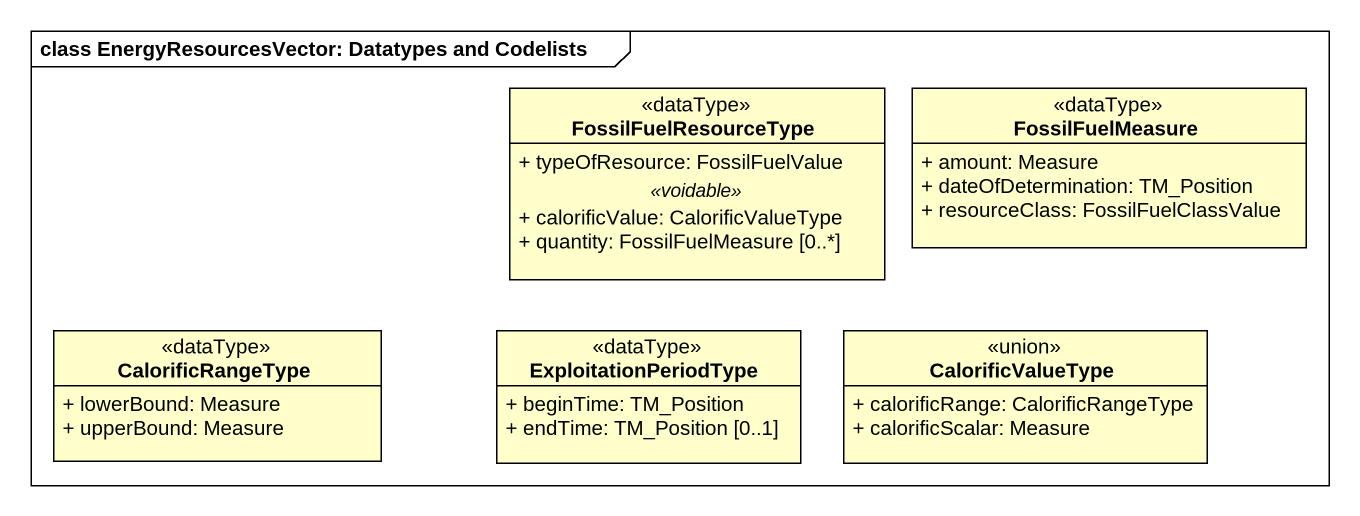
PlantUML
@startuml
mainframe class EnergyResourcesVector: Datatypes and Codelists
hide circle
hide empty members
skinparam classAttributeIconSize 0
class FossilFuelResourceType <<dataType>> {
  + typeOfResource: FossilFuelValue
  .. <<voidable>> ..
  + calorificValue: CalorificValueType
  + quantity: FossilFuelMeasure [0..*]
}
class FossilFuelMeasure <<dataType>> {
  + amount: Measure
  + dateOfDetermination: TM_Position
  + resourceClass: FossilFuelClassValue
}
class CalorificRangeType <<dataType>> {
  + lowerBound: Measure
  + upperBound: Measure
}
class ExploitationPeriodType <<dataType>> {
  + beginTime: TM_Position
  + endTime: TM_Position [0..1]
}
class CalorificValueType <<union>> {
  + calorificRange: CalorificRangeType
  + calorificScalar: Measure
}
@enduml
